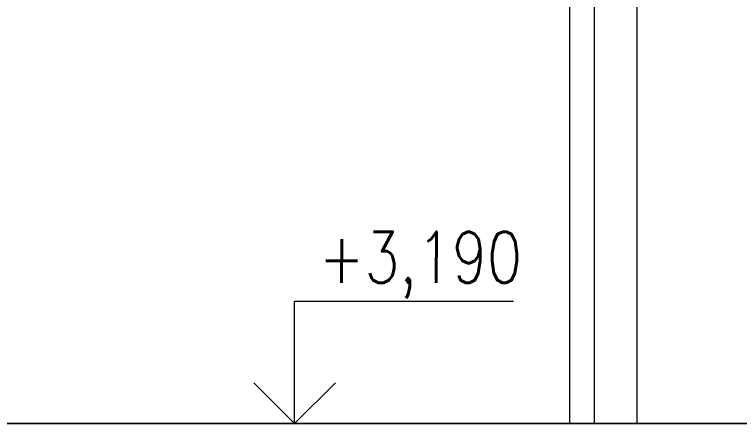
# Model space of a CAD drawing. Header units: millimetres. Extents: x 53645 to 137188, y 78097 to 135533.
# Drawn here: x 92310 to 95860, y 106870 to 108875 of the extents above; entities that cross this region are included whole.
import ezdxf

# ---------------------------------------------------------------- set-up
doc = ezdxf.new("R2010")
doc.units = ezdxf.units.MM
doc.layers.add('mark', color=174, linetype='Continuous', lineweight=15)
doc.layers.add('Wall2', color=5, linetype='Continuous', lineweight=5)
doc.styles.add('GOST 2.304', font='CS_Gost2304.shx', dxfattribs={"width": 0.8, "oblique": 15})

msp = doc.modelspace()

# ---------------------------------------------------------------- linework, layer by layer
at = {"layer": 'mark', "linetype": 'Continuous', "ltscale": 100}
for points in [[(93681.7, 106869.9), (93681.7, 107469.9)], [(93681.7, 107469.9), (94753.7, 107469.9)], [(93681.7, 106869.9), (93481.7, 107069.9)], [(93681.7, 106869.9), (93881.7, 107069.9)]]:
    msp.add_lwpolyline(points, dxfattribs=at)
at = {"layer": 'Wall2', "color": 4, "linetype": 'Continuous', "lineweight": 0, "ltscale": 100}
for points in [[(95028.8, 108969.9), (95148.8, 108969.9), (95148.8, 106869.9), (95028.8, 106869.9)], [(95358.8, 108969.9), (96368.8, 108969.9), (96368.8, 106869.9), (95358.8, 106869.9)]]:
    msp.add_lwpolyline(points, close=True, dxfattribs=at)
at = {"layer": 'Wall2', "ltscale": 50}
msp.add_lwpolyline([(91368.8, 106869.9), (96768.8, 106869.9), (96768.8, 106869.9), (91368.8, 106869.9)], close=True, dxfattribs=at)

# ---------------------------------------------------------------- texts
at = {"layer": 'mark', "linetype": 'Continuous', "ltscale": 100, "insert": (93800.5, 107809.9), "char_height": 250, "width": 1215.72, "attachment_point": 1, "style": 'GOST 2.304'}
msp.add_mtext('\\Fsimplex.shx;\\W0.8000000000;\\Q0.2617993878;\\T1.0000000000;\\o\\l+3,190', dxfattribs=at)

doc.saveas('drawing.dxf')
